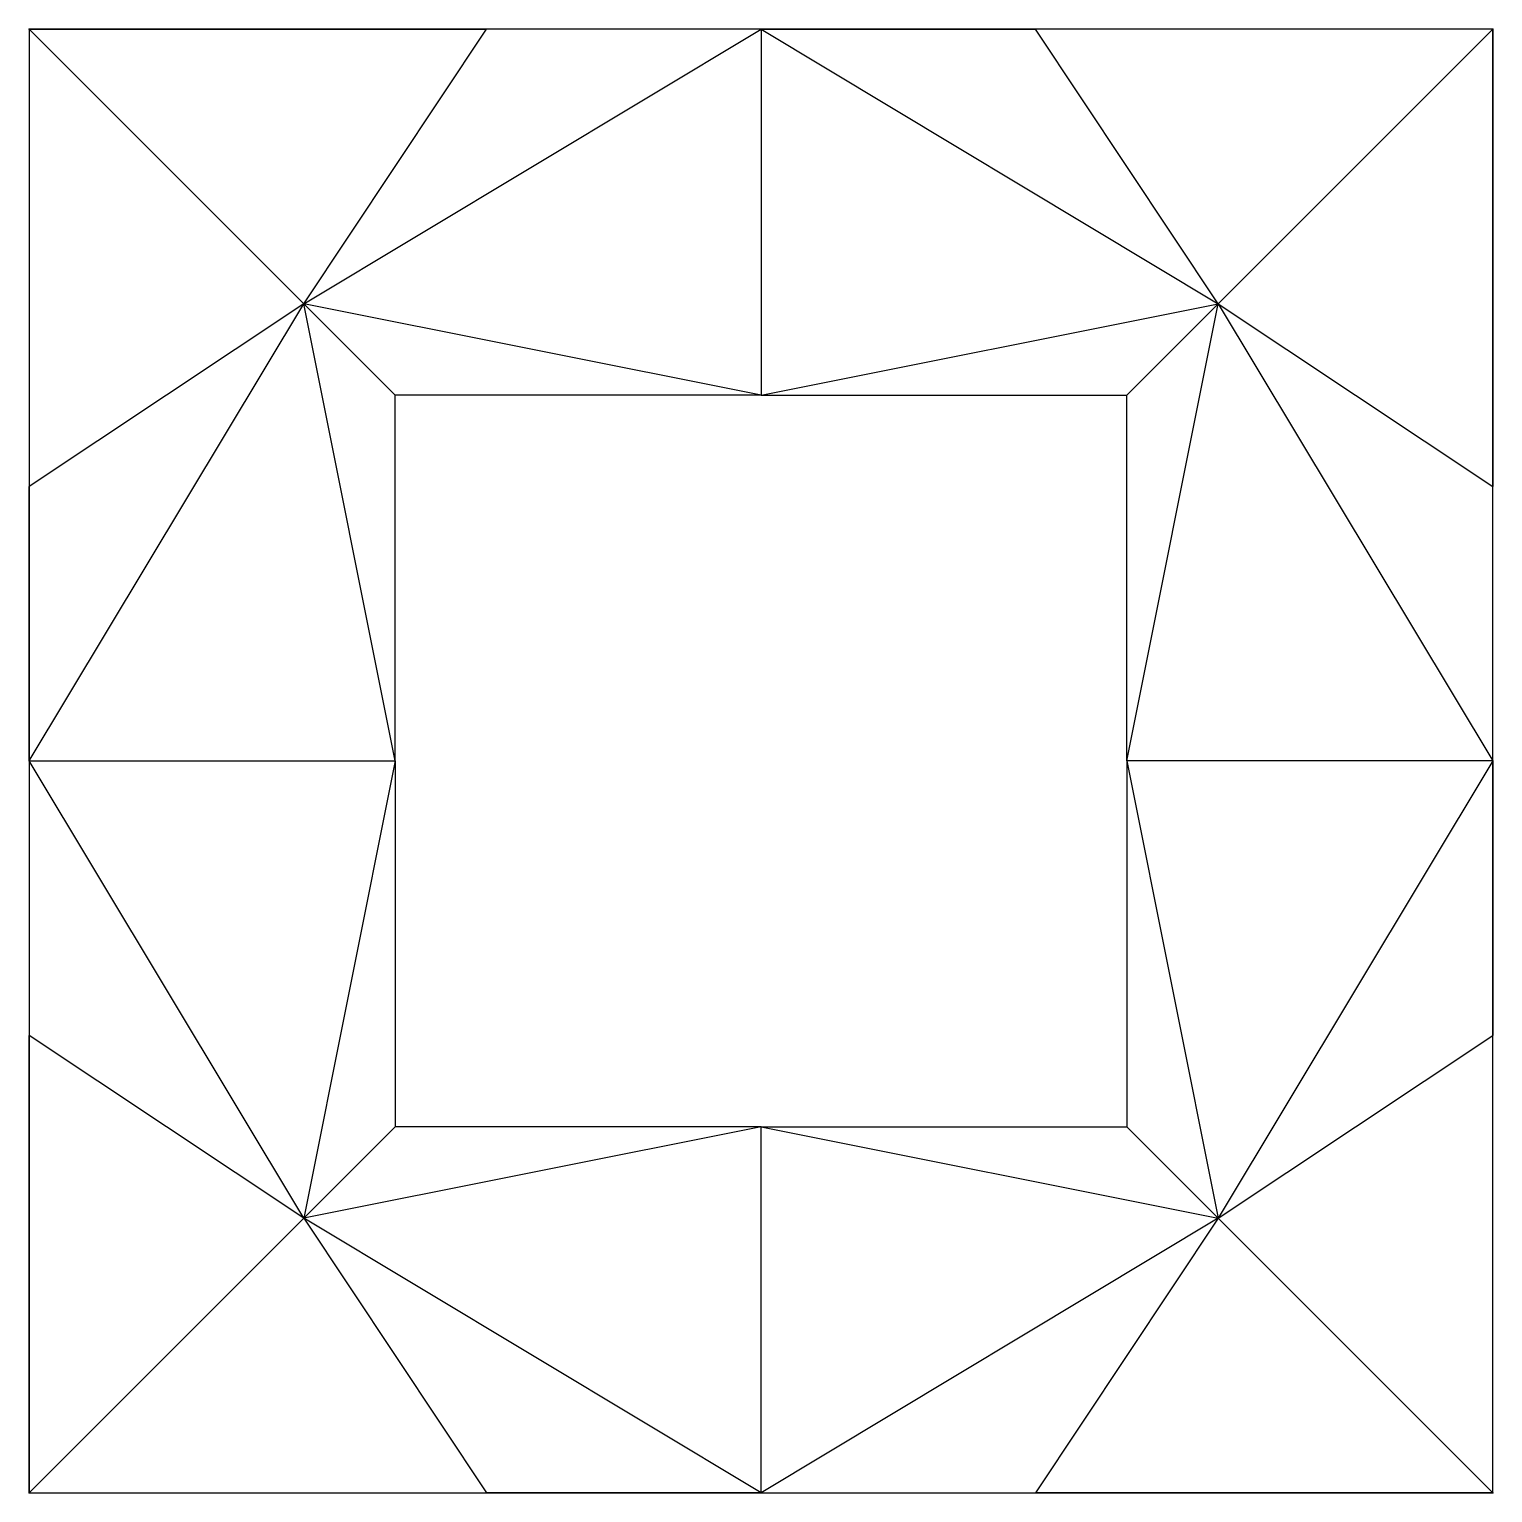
# Model space of a CAD drawing. Header units: millimetres. Extents: x -5 to 5, y -5 to 5.
import ezdxf

# ---------------------------------------------------------------- set-up
doc = ezdxf.new("R2010")
doc.units = ezdxf.units.MM
doc.layers.get('0').update_dxf_attribs({"linetype": 'CONTINUOUS'})

msp = doc.modelspace()

# ---------------------------------------------------------------- linework, layer by layer
for p, q in [((5, 5), (-5, 5)), ((-5, 5), (-5, -5)), ((-3.125, 3.125, 8.125), (-5, 5, 5)), ((-5, 5, 5), (-5, 1.875, 6.875)), ((-5, 5, 5), (-1.875, 5, 6.875)), ((-5, 5, 5), (-5, 1.875, 6.875)), ((-3.125, 3.125, 8.125), (-5, 5, 5)), ((-5, 5, 5), (-1.875, 5, 6.875)), ((-5, 5, 5), (-5, 5)), ((-3.125, 3.125, 8.125), (-1.875, 5, 6.875)), ((-3.125, 3.125, 8.125), (0, 5, 10)), ((-3.125, 3.125, 8.125), (0, 5, 10)), ((-3.125, 3.125, 8.125), (-1.875, 5, 6.875)), ((0, 5, 10), (-1.875, 5, 6.875)), ((0, 5, 10), (-1.875, 5, 6.875)), ((0, 5, 10), (1.875, 5, 6.875)), ((0, 5, 10), (3.125, 3.125, 8.125)), ((0, 5, 10), (1.875, 5, 6.875)), ((0, 5, 10), (3.125, 3.125, 8.125)), ((0, 5, 10), (0, 2.5, 10)), ((5, 5, 5), (1.875, 5, 6.875)), ((3.125, 3.125, 8.125), (1.875, 5, 6.875)), ((5, 5, 5), (1.875, 5, 6.875)), ((3.125, 3.125, 8.125), (1.875, 5, 6.875)), ((3.125, 3.125, 8.125), (5, 5, 5)), ((3.125, 3.125, 8.125), (5, 5, 5)), ((5, -5), (5, 5)), ((5, 5, 5), (5, 1.875, 6.875)), ((5, 5, 5), (5, 1.875, 6.875)), ((5, 5), (5, 5, 5)), ((-5, 0, 10), (-3.125, 3.125, 8.125)), ((-3.125, 3.125, 8.125), (-5, 1.875, 6.875)), ((-3.125, 3.125, 8.125), (-5, 1.875, 6.875)), ((-5, 0, 10), (-3.125, 3.125, 8.125)), ((-2.5, 2.5, 10), (-3.125, 3.125, 8.125)), ((0, 2.5, 10), (-3.125, 3.125, 8.125)), ((-2.5, 0, 10), (-3.125, 3.125, 8.125)), ((-2.5, 2.5, 10), (-3.125, 3.125, 8.125)), ((-2.5, 0, 10), (-3.125, 3.125, 8.125)), ((0, 2.5, 10), (-3.125, 3.125, 8.125)), ((0, 2.5, 10), (3.125, 3.125, 8.125)), ((0, 2.5, 10), (3.125, 3.125, 8.125)), ((2.5, 2.5, 10), (3.125, 3.125, 8.125)), ((2.5, 0, 10), (3.125, 3.125, 8.125)), ((2.5, 2.5, 10), (3.125, 3.125, 8.125)), ((2.5, 0, 10), (3.125, 3.125, 8.125)), ((3.125, 3.125, 8.125), (5, 1.875, 6.875)), ((3.125, 3.125, 8.125), (5, 0, 10)), ((3.125, 3.125, 8.125), (5, 0, 10)), ((3.125, 3.125, 8.125), (5, 1.875, 6.875)), ((-2.5, 0, 10), (-2.5, 2.5, 10)), ((0, 2.5, 10), (-2.5, 2.5, 10)), ((0, 2.5, 10), (-2.5, 2.5, 10)), ((-2.5, 0, 10), (-2.5, 2.5, 10)), ((0, 2.5, 10), (2.5, 2.5, 10)), ((0, 2.5, 10), (2.5, 2.5, 10)), ((2.5, 0, 10), (2.5, 2.5, 10)), ((2.5, 0, 10), (2.5, 2.5, 10)), ((-5, 0, 10), (-5, 1.875, 6.875)), ((-5, 0, 10), (-5, 1.875, 6.875)), ((5, 0, 10), (5, 1.875, 6.875)), ((5, 0, 10), (5, 1.875, 6.875)), ((-5, 0, 10), (-2.5, 0, 10)), ((5, 0, 10), (2.5, 0, 10)), ((2.5, 0, 10), (2.5, -2.5, 10)), ((2.5, 0, 10), (3.125, -3.125, 8.125)), ((2.5, 0, 10), (2.5, -2.5, 10)), ((2.5, 0, 10), (3.125, -3.125, 8.125)), ((5, 0, 10), (2.5, 0, 10)), ((5, 0, 10), (3.125, -3.125, 8.125)), ((5, 0, 10), (3.125, -3.125, 8.125)), ((5, 0, 10), (5, -1.875, 6.875)), ((5, 0, 10), (5, -1.875, 6.875)), ((-5, 0, 10), (-5, -1.875, 6.875)), ((-3.125, -3.125, 8.125), (-5, 0, 10)), ((-5, 0, 10), (-5, -1.875, 6.875)), ((-3.125, -3.125, 8.125), (-5, 0, 10)), ((-2.5, 0, 10), (-3.125, -3.125, 8.125)), ((-2.5, 0, 10), (-3.125, -3.125, 8.125)), ((-2.5, 0, 10), (-2.5, -2.5, 10)), ((-2.5, 0, 10), (-2.5, -2.5, 10)), ((-3.125, -3.125, 8.125), (-5, -1.875, 6.875)), ((-5, -5, 5), (-5, -1.875, 6.875)), ((-5, -5, 5), (-5, -1.875, 6.875)), ((-3.125, -3.125, 8.125), (-5, -1.875, 6.875)), ((3.125, -3.125, 8.125), (5, -1.875, 6.875)), ((3.125, -3.125, 8.125), (5, -1.875, 6.875)), ((5, -5, 5), (5, -1.875, 6.875)), ((5, -5, 5), (5, -1.875, 6.875)), ((-2.5, -2.5, 10), (-3.125, -3.125, 8.125)), ((0, -2.5, 10), (-3.125, -3.125, 8.125)), ((-2.5, -2.5, 10), (-3.125, -3.125, 8.125)), ((0, -2.5, 10), (-3.125, -3.125, 8.125)), ((0, -2.5, 10), (-2.5, -2.5, 10)), ((0, -2.5, 10), (-2.5, -2.5, 10)), ((0, -5, 10), (0, -2.5, 10)), ((0, -2.5, 10), (2.5, -2.5, 10)), ((0, -2.5, 10), (3.125, -3.125, 8.125)), ((0, -2.5, 10), (3.125, -3.125, 8.125)), ((0, -5, 10), (0, -2.5, 10)), ((0, -2.5, 10), (2.5, -2.5, 10)), ((2.5, -2.5, 10), (3.125, -3.125, 8.125)), ((2.5, -2.5, 10), (3.125, -3.125, 8.125)), ((-3.125, -3.125, 8.125), (-5, -5, 5)), ((-3.125, -3.125, 8.125), (-5, -5, 5)), ((0, -5, 10), (-3.125, -3.125, 8.125)), ((-3.125, -3.125, 8.125), (-1.875, -5, 6.875)), ((-3.125, -3.125, 8.125), (-1.875, -5, 6.875)), ((0, -5, 10), (-3.125, -3.125, 8.125)), ((3.125, -3.125, 8.125), (0, -5, 10)), ((3.125, -3.125, 8.125), (0, -5, 10)), ((3.125, -3.125, 8.125), (1.875, -5, 6.875)), ((3.125, -3.125, 8.125), (1.875, -5, 6.875)), ((3.125, -3.125, 8.125), (5, -5, 5)), ((3.125, -3.125, 8.125), (5, -5, 5)), ((-5, -5), (5, -5)), ((-5, -5, 5), (-5, -5)), ((0, -5, 10), (1.875, -5, 6.875)), ((0, -5, 10), (1.875, -5, 6.875)), ((5, -5, 5), (1.875, -5, 6.875)), ((5, -5, 5), (1.875, -5, 6.875)), ((5, -5, 5), (5, -5)), ((-5, -5, 5), (-1.875, -5, 6.875)), ((-5, -5, 5), (-1.875, -5, 6.875)), ((0, -5, 10), (-1.875, -5, 6.875)), ((0, -5, 10), (-1.875, -5, 6.875))]:
    msp.add_line(p, q)
for p in [(-5, 5, 5), (-5, 5), (-5, 5), (-5, 5, 5), (0, 5, 10), (0, 5), (5, 5), (5, 5, 5), (5, 5), (5, 5), (5, 5, 5), (-5, 0, 10), (-5, 0), (5, 0), (5, 0, 10), (-5, -5), (-5, -5, 4.6), (0, -5), (0, -5, 10), (5, -5), (5, -5, 5), (-5, -5), (-5, -5), (-5, -5, 5)]:
    msp.add_point(p)

doc.saveas('drawing.dxf')
